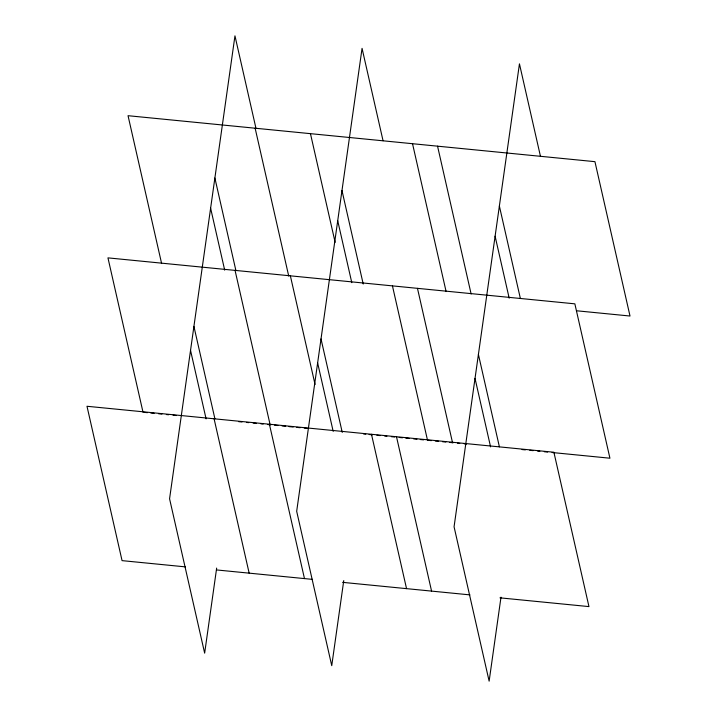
<?xml version="1.0" encoding="UTF-8"?>
<svg xmlns="http://www.w3.org/2000/svg" width="717" height="717" viewBox="0 0 717 717"><rect width="100%" height="100%" fill="white"/><g stroke="black" fill="none" stroke-linecap="round" stroke-linejoin="round"><path stroke-width="1.08" d="M216.659 568.07L204.65 653.142L169.57 498.781L234.961 35.85L255.951 128.253M343.757 580.582L331.747 665.654L296.677 511.293L362.058 48.362L383.057 140.765M500.995 597.18L489.137 681.15L454.067 526.789L519.449 63.858L540.448 156.261M576.62 310.775L630.01 316.027L594.94 161.666L128.038 115.697L161.621 263.542M144.135 412.347L147.469 412.678M150.812 413.001L154.146 413.333M158.591 413.772L161.934 414.094M166.38 414.534L168.603 414.758M173.057 415.197L176.391 415.519M238.68 421.659L242.014 421.981M246.469 422.421L248.691 422.645M253.137 423.075L256.48 423.406M260.925 423.846L263.148 424.061M267.602 424.5L270.936 424.831M274.566 425.19L277.909 425.513M282.059 425.925L285.689 426.283M289.032 426.615L293.181 427.018M296.82 427.377L300.154 427.708M304.304 428.112L307.638 428.443M363.555 433.946L365.778 434.17M369.112 434.493L372.455 434.825M376.9 435.264L380.234 435.595M384.688 436.026L386.911 436.25M391.357 436.689L394.7 437.012M399.145 437.451L402.479 437.782M405.822 438.114L409.156 438.437M413.61 438.876L416.944 439.207M420.279 439.53L423.613 439.862M431.401 440.632L427.511 440.247L392.441 285.877M435.3 441.009L438.634 441.34M442.523 441.726L445.866 442.048M449.756 442.434L453.09 442.765M457.545 443.205L459.767 443.42M464.213 443.859L466.444 444.074M522.057 449.55L525.391 449.882M529.845 450.321L533.179 450.652M537.625 451.083L539.856 451.307M544.302 451.746L547.636 452.068M552.09 452.508L609.925 458.208L574.855 303.838L107.953 257.869L143.024 412.239M185.461 566.878L122.06 560.631L86.99 406.27L553.891 452.239L588.962 606.6L499.982 597.844M216.606 569.943L312.558 579.39M342.592 582.347L469.949 594.886M499.373 206.03L520.363 298.433M495.106 236.216L509.187 298.173M437.549 146.169L471.132 294.015M478.409 354.431L499.399 446.834M475.021 378.388L490.58 446.87M412.526 143.705L446.108 291.55M417.464 288.342L452.535 442.712M341.982 190.543L363.214 284.031M396.501 436.743L431.571 591.104M337.716 220.719L351.796 282.677M310.452 133.658L335.144 242.364M371.478 434.278L406.548 588.639M321.019 338.935L342.26 432.423M317.631 362.892L333.19 431.374M290.367 275.83L315.068 384.536M255.135 128.209L288.718 276.054M214.876 178.022L235.875 270.426M235.051 270.381L270.121 424.751M269.404 424.231L304.474 578.592M210.619 208.199L224.699 270.166M193.922 326.423L214.912 418.827M214.087 418.782L249.157 573.152M190.534 350.38L206.093 418.862"/></g></svg>
